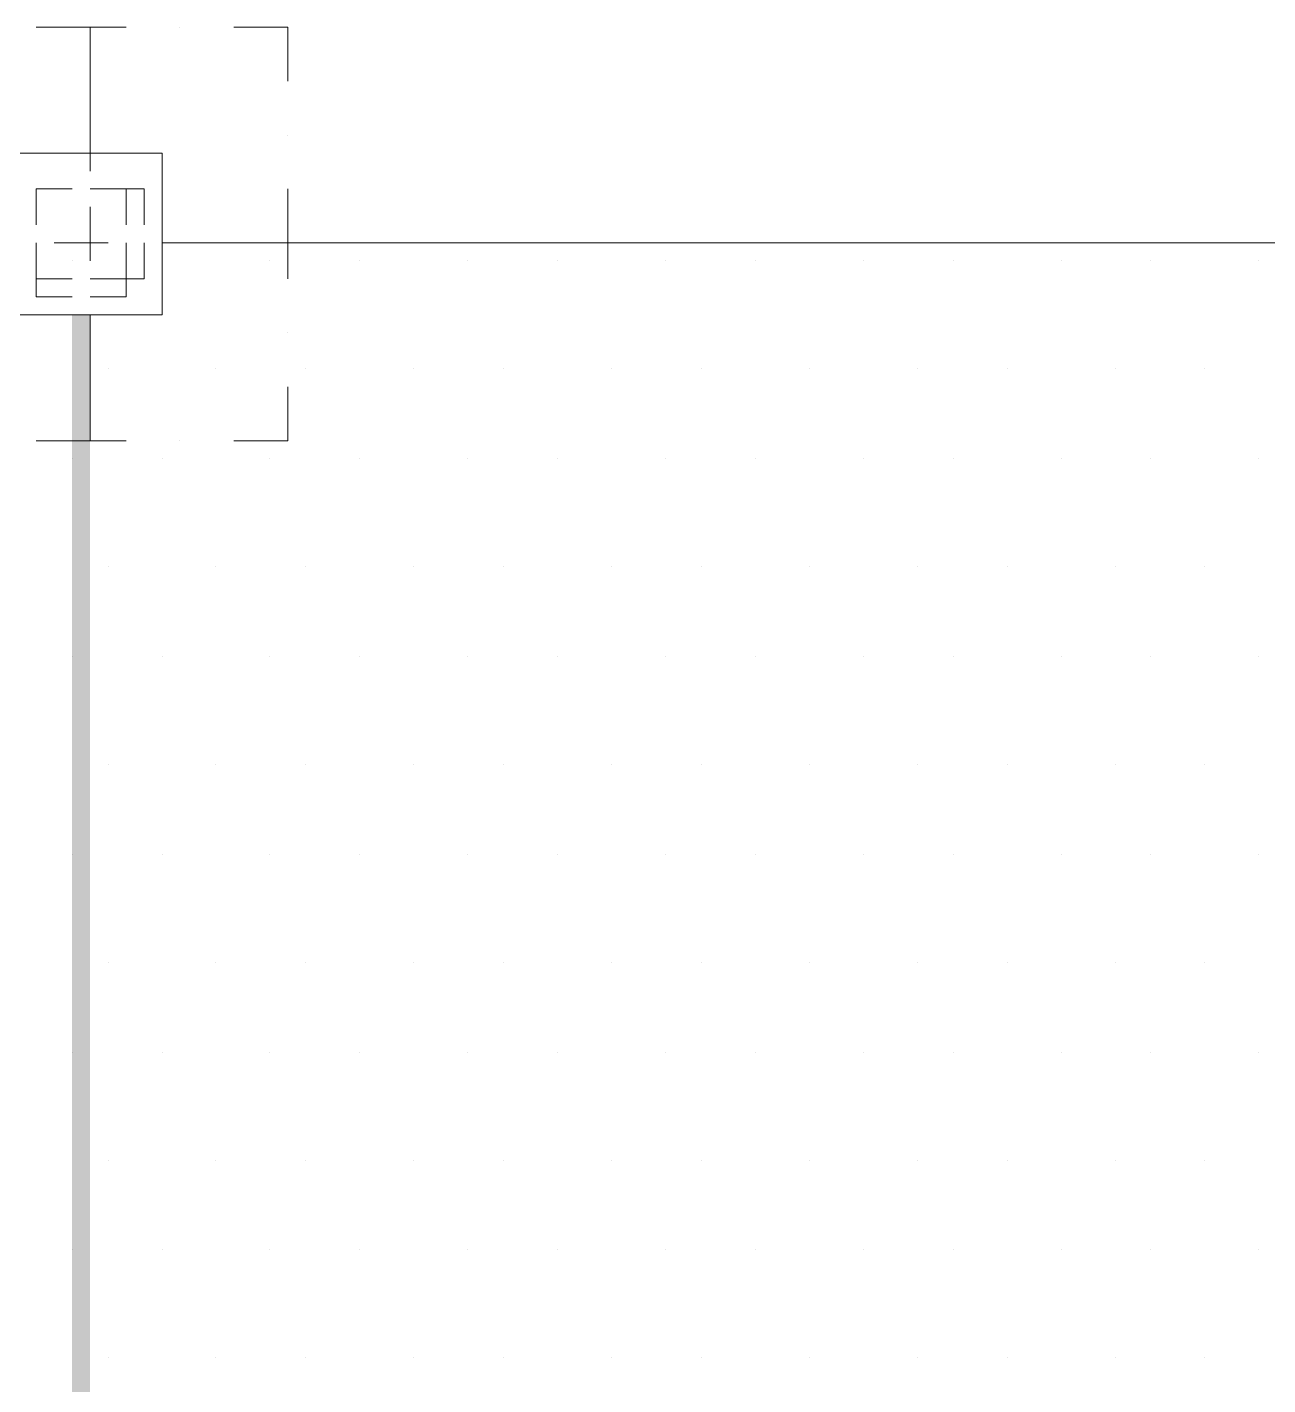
# Model space of a CAD drawing. Header units: metres. Extents: x -941 to 1333, y -28 to 1490.
# Drawn here: x 999.204 to 1000.374, y 359.12 to 360.4 of the extents above; entities that cross this region are included whole.
import ezdxf

# ---------------------------------------------------------------- set-up
doc = ezdxf.new("R2010")
doc.units = ezdxf.units.M

msp = doc.modelspace()

# ---------------------------------------------------------------- linework, layer by layer
at = {"lineweight": 0}
for points in [[(999.21207, 360.40035), (999.29686, 360.40035)], [(999.26295, 360.26469), (999.26295, 360.40035)], [(999.34774, 360.40035), (999.34774, 360.40035)], [(999.39861, 360.40035), (999.44949, 360.40035), (999.44949, 360.34948)], [(999.44949, 360.2986), (999.44949, 360.2986)], [(999.29686, 360.21381), (999.29686, 360.24773), (999.26295, 360.24773), (999.29686, 360.24773), (999.31382, 360.24773), (999.31382, 360.21381)], [(999.44949, 360.24773), (999.44949, 360.16294)], [(999.26295, 360.17989), (999.26295, 360.23077)], [(999.24599, 360.14598), (999.21207, 360.14598), (999.21207, 360.16294), (999.21207, 360.19685), (999.21207, 360.16294), (999.24599, 360.16294)], [(999.22903, 360.19685), (999.27991, 360.19685)], [(999.31382, 360.19685), (999.31382, 360.16294), (999.29686, 360.16294), (999.29686, 360.14598), (999.26295, 360.14598)], [(999.29686, 360.19685), (999.29686, 360.16294), (999.26295, 360.16294)], [(999.33078, 360.19685), (999.44949, 360.19685)], [(999.33078, 360.19685), (1003.1125, 360.19685), (1003.1125, 358.80626)], [(999.24599, 360.17989), (999.24599, 360.17989)], [(999.33078, 360.17989), (999.33078, 360.17989)], [(999.43253, 360.17989), (999.43253, 360.17989)], [(999.51732, 360.17989), (999.51732, 360.17989)], [(999.61907, 360.17989), (999.61907, 360.17989)], [(999.70387, 360.17989), (999.70387, 360.17989)], [(999.80562, 360.17989), (999.80562, 360.17989)], [(999.89041, 360.17989), (999.89041, 360.17989)], [(999.99216, 360.17989), (999.99216, 360.17989)], [(1000.07695, 360.17989), (1000.07695, 360.17989)], [(1000.1787, 360.17989), (1000.1787, 360.17989)], [(1000.26349, 360.17989), (1000.26349, 360.17989)], [(1000.36524, 360.17989), (1000.36524, 360.17989)], [(999.29686, 360.16294), (999.29686, 360.16294)], [(999.26295, 360.01031), (999.26295, 360.12902)], [(999.44949, 360.11206), (999.44949, 360.11206)], [(999.27991, 360.07814), (999.27991, 360.07814)], [(999.38166, 360.07814), (999.38166, 360.07814)], [(999.46645, 360.07814), (999.46645, 360.07814)], [(999.5682, 360.07814), (999.5682, 360.07814)], [(999.65299, 360.07814), (999.65299, 360.07814)], [(999.75474, 360.07814), (999.75474, 360.07814)], [(999.83953, 360.07814), (999.83953, 360.07814)], [(999.94128, 360.07814), (999.94128, 360.07814)], [(1000.04303, 360.07814), (1000.04303, 360.07814)], [(1000.12783, 360.07814), (1000.12783, 360.07814)], [(1000.22958, 360.07814), (1000.22958, 360.07814)], [(1000.31437, 360.07814), (1000.31437, 360.07814)], [(999.44949, 360.06119), (999.44949, 360.01031), (999.39861, 360.01031)], [(999.29686, 360.01031), (999.21207, 360.01031)], [(999.34774, 360.01031), (999.34774, 360.01031)], [(999.24599, 359.99335), (999.24599, 359.99335)], [(999.33078, 359.99335), (999.33078, 359.99335)], [(999.43253, 359.99335), (999.43253, 359.99335)], [(999.51732, 359.99335), (999.51732, 359.99335)], [(999.61907, 359.99335), (999.61907, 359.99335)], [(999.70387, 359.99335), (999.70387, 359.99335)], [(999.80562, 359.99335), (999.80562, 359.99335)], [(999.89041, 359.99335), (999.89041, 359.99335)], [(999.99216, 359.99335), (999.99216, 359.99335)], [(1000.07695, 359.99335), (1000.07695, 359.99335)], [(1000.1787, 359.99335), (1000.1787, 359.99335)], [(1000.26349, 359.99335), (1000.26349, 359.99335)], [(1000.36524, 359.99335), (1000.36524, 359.99335)], [(999.27991, 359.8916), (999.27991, 359.8916)], [(999.38166, 359.8916), (999.38166, 359.8916)], [(999.46645, 359.8916), (999.46645, 359.8916)], [(999.5682, 359.8916), (999.5682, 359.8916)], [(999.65299, 359.8916), (999.65299, 359.8916)], [(999.75474, 359.8916), (999.75474, 359.8916)], [(999.83953, 359.8916), (999.83953, 359.8916)], [(999.94128, 359.8916), (999.94128, 359.8916)], [(1000.04303, 359.8916), (1000.04303, 359.8916)], [(1000.12783, 359.8916), (1000.12783, 359.8916)], [(1000.22958, 359.8916), (1000.22958, 359.8916)], [(1000.31437, 359.8916), (1000.31437, 359.8916)], [(999.24599, 359.80681), (999.24599, 359.80681)], [(999.33078, 359.80681), (999.33078, 359.80681)], [(999.43253, 359.80681), (999.43253, 359.80681)], [(999.51732, 359.80681), (999.51732, 359.80681)], [(999.61907, 359.80681), (999.61907, 359.80681)], [(999.70387, 359.80681), (999.70387, 359.80681)], [(999.80562, 359.80681), (999.80562, 359.80681)], [(999.89041, 359.80681), (999.89041, 359.80681)], [(999.99216, 359.80681), (999.99216, 359.80681)], [(1000.07695, 359.80681), (1000.07695, 359.80681)], [(1000.1787, 359.80681), (1000.1787, 359.80681)], [(1000.26349, 359.80681), (1000.26349, 359.80681)], [(1000.36524, 359.80681), (1000.36524, 359.80681)], [(999.27991, 359.70506), (999.27991, 359.70506)], [(999.38166, 359.70506), (999.38166, 359.70506)], [(999.46645, 359.70506), (999.46645, 359.70506)], [(999.5682, 359.70506), (999.5682, 359.70506)], [(999.65299, 359.70506), (999.65299, 359.70506)], [(999.75474, 359.70506), (999.75474, 359.70506)], [(999.83953, 359.70506), (999.83953, 359.70506)], [(999.94128, 359.70506), (999.94128, 359.70506)], [(1000.04303, 359.70506), (1000.04303, 359.70506)], [(1000.12783, 359.70506), (1000.12783, 359.70506)], [(1000.22958, 359.70506), (1000.22958, 359.70506)], [(1000.31437, 359.70506), (1000.31437, 359.70506)], [(999.24599, 359.62027), (999.24599, 359.62027)], [(999.33078, 359.62027), (999.33078, 359.62027)], [(999.43253, 359.62027), (999.43253, 359.62027)], [(999.51732, 359.62027), (999.51732, 359.62027)], [(999.61907, 359.62027), (999.61907, 359.62027)], [(999.70387, 359.62027), (999.70387, 359.62027)], [(999.80562, 359.62027), (999.80562, 359.62027)], [(999.89041, 359.62027), (999.89041, 359.62027)], [(999.99216, 359.62027), (999.99216, 359.62027)], [(1000.07695, 359.62027), (1000.07695, 359.62027)], [(1000.1787, 359.62027), (1000.1787, 359.62027)], [(1000.26349, 359.62027), (1000.26349, 359.62027)], [(1000.36524, 359.62027), (1000.36524, 359.62027)], [(999.27991, 359.51852), (999.27991, 359.51852)], [(999.38166, 359.51852), (999.38166, 359.51852)], [(999.46645, 359.51852), (999.46645, 359.51852)], [(999.5682, 359.51852), (999.5682, 359.51852)], [(999.65299, 359.51852), (999.65299, 359.51852)], [(999.75474, 359.51852), (999.75474, 359.51852)], [(999.83953, 359.51852), (999.83953, 359.51852)], [(999.94128, 359.51852), (999.94128, 359.51852)], [(1000.04303, 359.51852), (1000.04303, 359.51852)], [(1000.12783, 359.51852), (1000.12783, 359.51852)], [(1000.22958, 359.51852), (1000.22958, 359.51852)], [(1000.31437, 359.51852), (1000.31437, 359.51852)], [(999.24599, 359.43373), (999.24599, 359.43373)], [(999.33078, 359.43373), (999.33078, 359.43373)], [(999.43253, 359.43373), (999.43253, 359.43373)], [(999.51732, 359.43373), (999.51732, 359.43373)], [(999.61907, 359.43373), (999.61907, 359.43373)], [(999.70387, 359.43373), (999.70387, 359.43373)], [(999.80562, 359.43373), (999.80562, 359.43373)], [(999.89041, 359.43373), (999.89041, 359.43373)], [(999.99216, 359.43373), (999.99216, 359.43373)], [(1000.07695, 359.43373), (1000.07695, 359.43373)], [(1000.1787, 359.43373), (1000.1787, 359.43373)], [(1000.26349, 359.43373), (1000.26349, 359.43373)], [(1000.36524, 359.43373), (1000.36524, 359.43373)], [(999.27991, 359.33197), (999.27991, 359.33197)], [(999.38166, 359.33197), (999.38166, 359.33197)], [(999.46645, 359.33197), (999.46645, 359.33197)], [(999.5682, 359.33197), (999.5682, 359.33197)], [(999.65299, 359.33197), (999.65299, 359.33197)], [(999.75474, 359.33197), (999.75474, 359.33197)], [(999.83953, 359.33197), (999.83953, 359.33197)], [(999.94128, 359.33197), (999.94128, 359.33197)], [(1000.04303, 359.33197), (1000.04303, 359.33197)], [(1000.12783, 359.33197), (1000.12783, 359.33197)], [(1000.22958, 359.33197), (1000.22958, 359.33197)], [(1000.31437, 359.33197), (1000.31437, 359.33197)], [(999.24599, 359.24718), (999.24599, 359.24718)], [(999.33078, 359.24718), (999.33078, 359.24718)], [(999.43253, 359.24718), (999.43253, 359.24718)], [(999.51732, 359.24718), (999.51732, 359.24718)], [(999.61907, 359.24718), (999.61907, 359.24718)], [(999.70387, 359.24718), (999.70387, 359.24718)], [(999.80562, 359.24718), (999.80562, 359.24718)], [(999.89041, 359.24718), (999.89041, 359.24718)], [(999.99216, 359.24718), (999.99216, 359.24718)], [(1000.07695, 359.24718), (1000.07695, 359.24718)], [(1000.1787, 359.24718), (1000.1787, 359.24718)], [(1000.26349, 359.24718), (1000.26349, 359.24718)], [(1000.36524, 359.24718), (1000.36524, 359.24718)], [(999.27991, 359.14543), (999.27991, 359.14543)], [(999.38166, 359.14543), (999.38166, 359.14543)], [(999.46645, 359.14543), (999.46645, 359.14543)], [(999.5682, 359.14543), (999.5682, 359.14543)], [(999.65299, 359.14543), (999.65299, 359.14543)], [(999.75474, 359.14543), (999.75474, 359.14543)], [(999.83953, 359.14543), (999.83953, 359.14543)], [(999.94128, 359.14543), (999.94128, 359.14543)], [(1000.04303, 359.14543), (1000.04303, 359.14543)], [(1000.12783, 359.14543), (1000.12783, 359.14543)], [(1000.22958, 359.14543), (1000.22958, 359.14543)], [(1000.31437, 359.14543), (1000.31437, 359.14543)]]:
    msp.add_lwpolyline(points, dxfattribs=at)
for points in [[(999.33078, 360.12902), (999.33078, 360.28165), (999.17815, 360.28165), (999.17815, 360.12902)], [(999.24599, 360.24773), (999.21207, 360.24773), (999.21207, 360.21381), (999.21207, 360.24773)]]:
    msp.add_lwpolyline(points, close=True, dxfattribs=at)
for points in [[(999.26295, 360.12902), (999.24599, 360.12902), (999.26295, 358.95889)], [(999.24599, 360.12902), (999.26295, 358.95889), (999.24599, 358.95889)]]:
    msp.add_solid(points)

doc.saveas('drawing.dxf')
